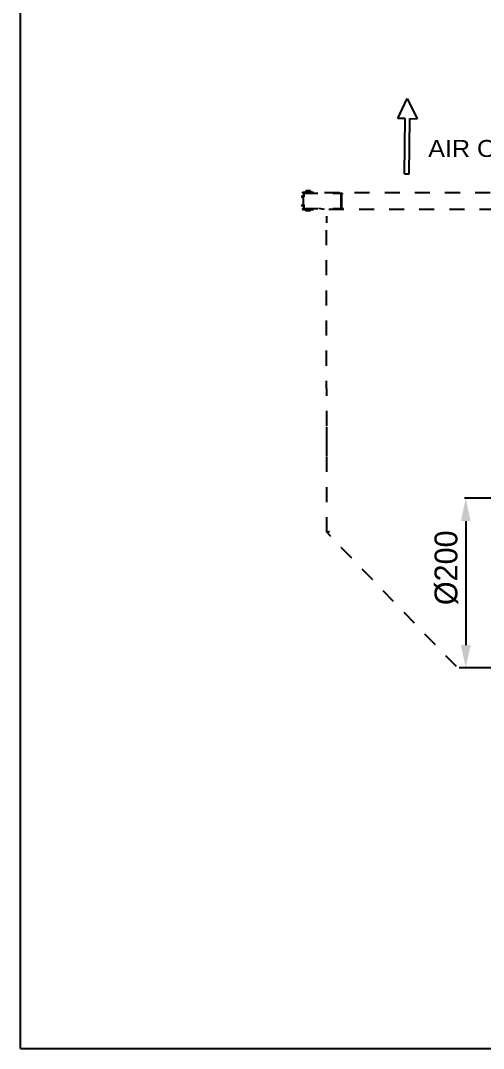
# Model space of a CAD drawing. Header units: millimetres. Extents: x 0 to 3231, y 0 to 2285.
# Drawn here: x 0 to 546, y 0 to 1212 of the extents above; entities that cross this region are included whole.
import ezdxf
from ezdxf.enums import TextEntityAlignment as Align

# ---------------------------------------------------------------- set-up
doc = ezdxf.new("R2010")
doc.units = ezdxf.units.MM
doc.header["$LTSCALE"] = 177.692308
doc.header["$PDMODE"] = 3
doc.header["$PDSIZE"] = 8
doc.linetypes.add('DOT', pattern=[0.2, 0.1, -0.1])
doc.layers.get('0').update_dxf_attribs({"linetype": 'CONTINUOUS'})
doc.layers.get('Defpoints').update_dxf_attribs({"linetype": 'CONTINUOUS'})
doc.styles.get("Standard").update_dxf_attribs({"font": 'himalaya.ttf'})
doc.dimstyles.new('DIMSTYLE_7', dxfattribs={"dimtxt": 26.923077, "dimasz": 26.923077, "dimexe": 1.5, "dimexo": 1, "dimgap": 0.875, "dimtad": 1, "dimdsep": 46, "dimtxsty": 'Standard', "dimblk": '_FILLED', "dimblk1": '_FILLED', "dimblk2": '_FILLED', "dimcen": 0.09, "dimazin": 2, "dimtp": 0.01, "dimtm": 0.01, "dimtfac": 1, "dimtofl": 0, "dimtmove": 0, "dimatfit": 3, "dimldrblk": '_FILLED', "dimfxl": 1, "dimtolj": 1, "dimarcsym": 0})

# ---------------------------------------------------------------- blocks, each defined once
blk = doc.blocks.new('_FILLED')
at = {"color": 0, "linetype": 'ByBlock'}
blk.add_solid([(0, 0), (-1, 0.214), (-1, -0.214)], dxfattribs=at)
blk = doc.blocks.new('*D14')
at = {"color": 0, "linetype": 'Continuous', "lineweight": -2}
for p, q in [((590.7, 648.8), (523.7, 648.8)), ((525.2, 621.9), (525.2, 475.7)), ((627.8, 448.8), (523.7, 448.8))]:
    blk.add_line(p, q, dxfattribs=at)
at = {"layer": 'Defpoints', "color": 0}
for p in [(591.7, 648.8), (525.2, 448.8), (628.8, 448.8)]:
    blk.add_point(p, dxfattribs=at)
at = {"color": 0, "linetype": 'ByBlock', "lineweight": -2, "xscale": 26.9230769231, "yscale": 26.9230769231, "zscale": 26.9230769231}
for p, rotation in [((525.2, 648.8), 90), ((525.2, 448.8), 270)]:
    blk.add_blockref('_FILLED', p, dxfattribs=dict(at, rotation=rotation))
at = {"color": 0, "insert": (488.4, 566.8), "char_height": 26.92, "attachment_point": 2, "rotation": 90, "line_spacing_factor": 0.9}
blk.add_mtext('\\A1;%%c200', dxfattribs=at)
blk = doc.blocks.new('ARROW_4_BL1', base_point=(963.4, 1144.7))
at = {"color": 7, "linetype": 'Continuous'}
for p, q in [((961.4, 1189.3), (960.7, 1124)), ((966.8, 1189.2), (961.4, 1189.3)), ((966.8, 1189.2), (966.1, 1124)), ((960.7, 1124), (951.8, 1124.1)), ((963.9, 1100.1), (951.8, 1124.1)), ((974.9, 1123.9), (963.9, 1100.1)), ((966.1, 1124), (974.9, 1123.9))]:
    blk.add_line(p, q, dxfattribs=at)

msp = doc.modelspace()

# ---------------------------------------------------------------- linework, layer by layer
at = {"linetype": 'Continuous'}
for p, q in [((0, 0), (0, 2284.615)), ((363.026, 609.405), (363.178, 609.464)), ((626.458, 448.822), (517.62, 448.822)), ((0, 0), (3230.769, 0))]:
    msp.add_line(p, q, dxfattribs=at)
at = {"linetype": 'DOT'}
for p, q in [((332.792, 1009.827), (332.792, 1008.627)), ((332.792, 1009.827), (345.684, 1009.827)), ((332.792, 1008.627), (379.605, 1008.627)), ((334.121, 1008.616), (334.121, 1007.116)), ((334.121, 1007.116), (334.201, 1007.116)), ((334.216, 1007.584), (334.205, 1007.434)), ((336.375, 1011.027), (336.291, 1010.977)), ((336.291, 1010.977), (336.291, 1009.877)), ((337.184, 1011.027), (336.375, 1011.027)), ((337.261, 1011.227), (337.184, 1011.177)), ((337.184, 1011.177), (337.184, 1010.077)), ((337.261, 1010.027), (337.184, 1010.077)), ((341.476, 1011.227), (337.261, 1011.227)), ((341.476, 1010.027), (337.261, 1010.027)), ((342.184, 1011.177), (341.476, 1011.227)), ((342.184, 1010.077), (341.476, 1010.027)), ((342.184, 1011.177), (342.184, 1010.077)), ((358.516, 1009.285), (559.208, 1009.285)), ((378.071, 991.827), (378.071, 1007.427)), ((378.59, 1007.45), (378.59, 991.827)), ((379.605, 1007.427), (378.59, 1007.45)), ((379.607, 1008.627), (379.607, 1007.427)), ((331.68, 1005.103), (331.68, 1003.603)), ((333.755, 1005.103), (331.68, 1005.103)), ((333.978, 1003.603), (331.68, 1003.603)), ((331.68, 994.603), (331.68, 993.103)), ((333.755, 994.603), (331.68, 994.603)), ((331.766, 1005.627), (331.766, 1005.103)), ((331.766, 1005.627), (334.138, 1005.627)), ((331.766, 994.603), (331.766, 994.827)), ((331.766, 994.827), (334.002, 994.827)), ((332.035, 1004.427), (332.035, 1005.103)), ((332.035, 1004.427), (333.175, 1004.427)), ((332.035, 994.603), (332.035, 993.627)), ((333.755, 1005.103), (333.755, 1004.427)), ((333.755, 1004.427), (334.002, 1004.427)), ((333.755, 993.627), (333.755, 994.603)), ((333.978, 995.119), (333.978, 1004.135)), ((334.023, 1004.555), (334.002, 1004.427)), ((334.002, 994.827), (334.024, 994.702)), ((334.04, 1004.666), (334.022, 1004.556)), ((334.13, 993.103), (331.68, 993.103)), ((332.035, 993.627), (333.175, 993.627)), ((332.792, 990.627), (332.792, 989.427)), ((332.792, 990.627), (379.605, 990.627)), ((332.792, 989.427), (345.684, 989.427)), ((333.755, 993.627), (333.885, 993.627)), ((334.115, 993.913), (334.132, 993.712)), ((334.121, 992.116), (334.121, 990.627)), ((334.121, 992.116), (334.202, 992.116)), ((334.132, 993.712), (334.147, 993.496)), ((334.147, 993.496), (334.161, 993.265)), ((334.185, 992.764), (334.194, 992.497)), ((334.205, 991.82), (334.216, 991.67)), ((336.041, 989.177), (336.128, 989.227)), ((336.041, 989.027), (336.041, 989.177)), ((336.128, 989.227), (336.934, 989.227)), ((336.934, 989.227), (336.934, 989.377)), ((337.058, 988.027), (340.524, 988.027)), ((337.934, 988.227), (341.434, 988.227)), ((342.434, 989.227), (342.434, 989.377)), ((345.684, 990.627), (345.684, 989.427)), ((358.516, 989.159), (351.85, 990.627)), ((559.202, 989.159), (358.516, 989.159)), ((379.604, 991.827), (378.59, 991.827)), ((379.607, 991.827), (379.607, 990.627)), ((360.994, 981.303), (360.994, 973.685)), ((361.184, 698.529), (360.994, 973.685)), ((361.184, 608.7), (361.184, 743.444)), ((514.153, 450.294), (361.185, 608.699))]:
    msp.add_line(p, q, dxfattribs=at)
for points in [[(334.177, 1006.296), (334.163, 1006.03), (334.148, 1005.779)], [(334.205, 1007.434), (334.203, 1007.167), (334.196, 1006.866), (334.188, 1006.575), (334.177, 1006.296)], [(334.465, 1008.172), (334.346, 1007.991), (334.262, 1007.791), (334.216, 1007.584)], [(335.196, 1008.609), (334.986, 1008.551), (334.787, 1008.455), (334.611, 1008.327), (334.465, 1008.172)], [(333.978, 1004.135), (333.977, 1004.152), (333.976, 1004.17), (333.976, 1004.191), (333.978, 1004.214), (333.98, 1004.24), (333.982, 1004.265), (333.986, 1004.288), (333.99, 1004.309), (333.994, 1004.33)], [(333.978, 995.119), (333.977, 995.097), (333.977, 995.075), (333.977, 995.053), (333.978, 995.03), (333.98, 995.007), (333.983, 994.985), (333.986, 994.964), (333.99, 994.944), (333.994, 994.924)], [(334.022, 994.699), (334.029, 994.655), (334.046, 994.544), (334.063, 994.414), (334.081, 994.265), (334.098, 994.098), (334.115, 993.913)], [(334.148, 1005.779), (334.132, 1005.545), (334.114, 1005.328), (334.096, 1005.131), (334.077, 1004.953), (334.058, 1004.798), (334.04, 1004.666)], [(334.161, 993.265), (334.174, 993.021), (334.185, 992.764)], [(334.194, 992.497), (334.2, 992.22), (334.204, 991.934), (334.205, 991.82)], [(334.216, 991.67), (334.262, 991.462), (334.346, 991.263), (334.465, 991.082), (334.611, 990.927), (334.787, 990.799)]]:
    msp.add_lwpolyline(points, dxfattribs=at)
for centre, radius, start, end in [((340.647, 1003.437), 6.719, 169.268591, 170.408504), ((337.041, 989.027), 1, 180, 270), ((337.934, 989.227), 1, 180, 270), ((340.541, 989.027), 1, 270, 306.814042), ((341.434, 989.227), 1, 270, 0)]:
    msp.add_arc(centre, radius, start, end, dxfattribs=at)
for points, knots in [([(378.59, 1008.627), (378.523, 1008.627), (378.105, 1008.354), (378.071, 1007.815), (378.071, 1007.427)], [0, 0, 0, 0, 0.14860329, 1, 1, 1, 1]), ([(333.961, 993.612), (333.948, 993.617), (333.923, 993.624), (333.897, 993.627), (333.885, 993.627)], [0, 0, 0, 0, 0.51009392, 1, 1, 1, 1]), ([(334.032, 993.573), (334.02, 993.582), (333.998, 993.596), (333.973, 993.608), (333.961, 993.612)], [0, 0, 0, 0, 0.51654268, 1, 1, 1, 1]), ([(334.098, 993.515), (334.088, 993.526), (334.066, 993.547), (334.043, 993.565), (334.032, 993.573)], [0, 0, 0, 0, 0.51769436, 1, 1, 1, 1]), ([(334.15, 993.451), (334.142, 993.463), (334.125, 993.484), (334.107, 993.505), (334.098, 993.515)], [0, 0, 0, 0, 0.51437904, 1, 1, 1, 1]), ([(378.071, 991.827), (378.071, 991.689), (378.109, 991.284), (378.24, 990.77), (378.501, 990.648)], [0, 0, 0, 0, 0.32446417, 1, 1, 1, 1]), ([(378.501, 990.648), (378.515, 990.642), (378.544, 990.631), (378.575, 990.627), (378.59, 990.627)], [0, 0, 0, 0, 0.51732304, 1, 1, 1, 1]), ([(361.186, 743.399), (361.26, 743.399), (361.16, 743.677), (361.223, 743.903), (361.21, 744.456), (361.244, 745.24), (361.242, 746.299), (361.244, 747.358), (361.21, 748.143), (361.223, 748.696), (361.16, 748.921), (361.259, 749.199), (361.186, 749.199)], [0, 0, 0, 0, 0.0381251, 0.0843619, 0.14653275, 0.30871849, 0.50000424, 0.69128952, 0.85347484, 0.91564495, 0.96188043, 1, 1, 1, 1])]:
    msp.add_open_spline(points, degree=3, knots=knots, dxfattribs=at)
at = {"linetype": 'Continuous'}
msp.add_open_spline([(361.185, 608.699), (361.214, 608.669), (361.399, 608.823), (361.719, 608.862), (362.308, 609.138), (362.76, 609.3), (363.026, 609.405)], degree=3, knots=[0, 0, 0, 0, 0.06447855, 0.25322816, 0.56538207, 1, 1, 1, 1], dxfattribs=at)
msp.add_open_spline([(363.178, 609.464), (363.593, 609.628), (364.009, 609.792), (364.423, 609.957)], degree=3, dxfattribs=at)

# ---------------------------------------------------------------- block references
at = {"linetype": 'Continuous', "rotation": 180}
msp.add_blockref('ARROW_4_BL1', (456.48, 1075.794), dxfattribs=at)

# ---------------------------------------------------------------- texts
at = {"linetype": 'Continuous', "width": 1.008004}
msp.add_text('AIR OUTLET', height=20, dxfattribs=at).set_placement((480.932, 1051.301), (655.407, 1051.301), align=Align.FIT)

# ---------------------------------------------------------------- dimensions: what is measured, and where the dimension line sits
at = {"linetype": 'Continuous'}
dim = msp.add_linear_dim(base=(525.214, 448.822), p1=(591.732, 648.822), p2=(628.824, 448.822), angle=270, text='%%c<>', dimstyle='DIMSTYLE_7', dxfattribs=at)
dim.commit()
dim.dimension.update_dxf_attribs({"geometry": '*D14', "text_midpoint": (525.214, 566.771), "dimtype": 160})

doc.saveas('drawing.dxf')
